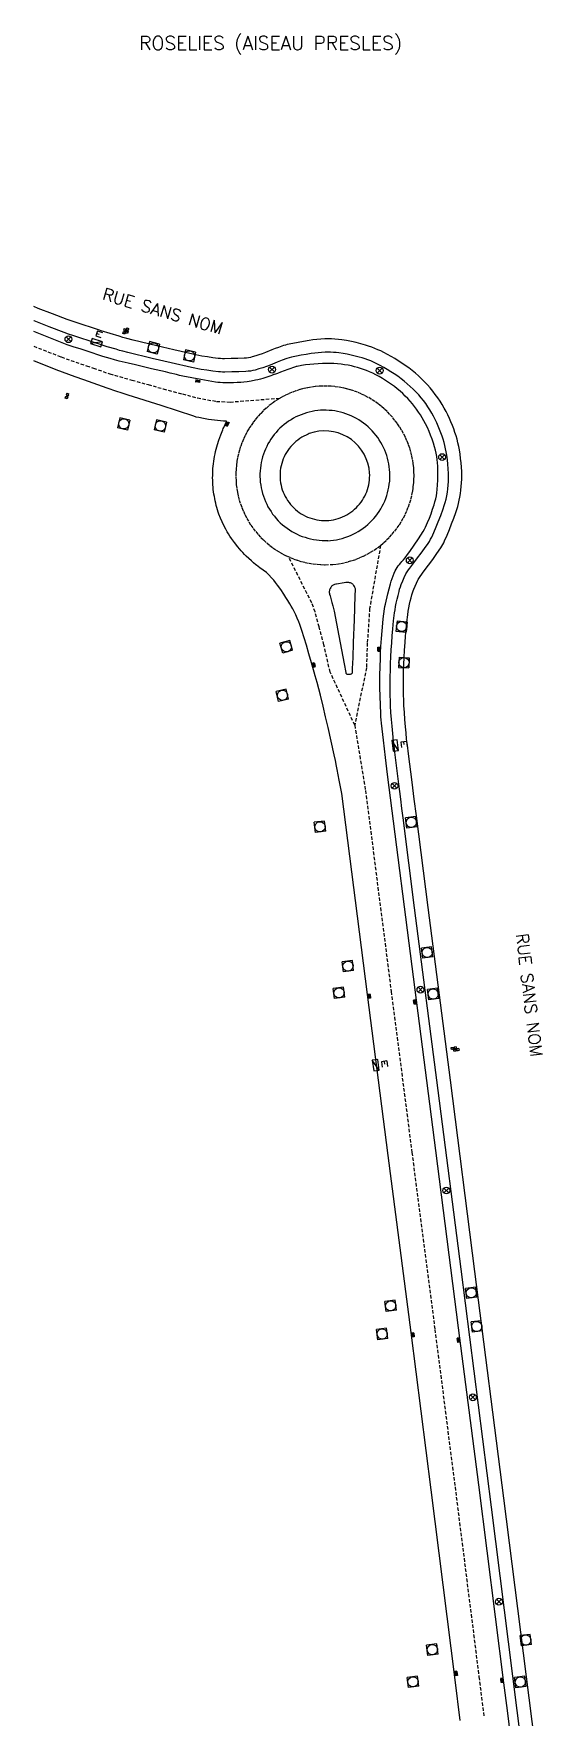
# Model space of a CAD drawing. Header units: millimetres. Extents: x 164000 to 165000, y 124000 to 125000.
# Drawn here: x 164000 to 164074.3, y 124242.5 to 124488.5 of the extents above; entities that cross this region are included whole.
import ezdxf
from ezdxf.enums import TextEntityAlignment as Align

# ---------------------------------------------------------------- set-up
doc = ezdxf.new("R2010")
doc.units = ezdxf.units.MM
doc.linetypes.add('DASHED', pattern=[0.75, 0.5, -0.25])
doc.layers.get('0').update_dxf_attribs({"linetype": 'CONTINUOUS'})
for name, color, linetype in [('W0001', 6, 'DASHED'), ('W0008', 7, 'CONTINUOUS'), ('W0014', 7, 'CONTINUOUS'), ('W0015', 2, 'CONTINUOUS'), ('W0400', 7, 'CONTINUOUS'), ('W0420', 7, 'CONTINUOUS'), ('W0425', 7, 'CONTINUOUS'), ('W0430', 7, 'CONTINUOUS'), ('W0469', 7, 'CONTINUOUS'), ('W0980', 7, 'CONTINUOUS'), ('W0989', 7, 'CONTINUOUS')]:
    doc.layers.add(name, color=color, linetype=linetype)
doc.styles.get("Standard").update_dxf_attribs({"font": 'romans.shx', "width": 0.85})

# ---------------------------------------------------------------- blocks, each defined once
blk = doc.blocks.new('T400')
for p, q in [((-0.15, 0.3), (0.15, 0.3)), ((-0.15, -0.25), (-0.15, 0.3)), ((-0.15, 0.15), (0.15, 0.15)), ((-0.15, 0), (0.15, 0)), ((0.15, 0.3), (0.15, -0.25)), ((-0.15, -0.15), (0.15, -0.15)), ((-0.15, -0.25), (-0.15, -0.3)), ((-0.15, -0.3), (0.15, -0.3)), ((0.15, -0.3), (0.15, -0.25))]:
    blk.add_line(p, q)
blk = doc.blocks.new('T420')
for p, q in [((0.75, 0.75), (-0.75, 0.75)), ((-0.75, 0.75), (-0.75, -0.75)), ((0.75, 0.75), (0.75, -0.75)), ((0.75, -0.75), (-0.75, -0.75))]:
    blk.add_line(p, q)
blk.add_ellipse((0, 0), major_axis=(-0.53, 0.53), ratio=1, start_param=3.926991, end_param=10.210176)
blk = doc.blocks.new('T469')
at = {"color": 0, "linetype": 'Continuous', "flags": 128}
for points in [[(-0.35, 0.35), (0.35, -0.35)], [(-0.35, -0.35), (0.35, 0.35)]]:
    blk.add_lwpolyline(points, dxfattribs=at)
at = {"color": 0, "linetype": 'Continuous'}
blk.add_circle((0, 0), 0.5, dxfattribs=at)
blk = doc.blocks.new('T430')
at = {"flags": 128}
for points in [[(0.8, 0.8), (-0.8, 0.8)], [(-0.8, 0.8), (-0.8, 0)], [(0.8, 0.8), (-0.8, 0)], [(-0.8, 0), (0.8, 0)], [(-0.4, 2.1), (0.4, 2.1)], [(-0.4, 2.1), (-0.4, 1.3)], [(-0.4, 1.7), (0, 1.7)], [(-0.4, 1.3), (0.4, 1.3)], [(0.8, 0), (0.8, 0.8)]]:
    blk.add_lwpolyline(points, dxfattribs=at)
blk = doc.blocks.new('T425')
for p, q in [((-0.15, 0.6), (0.15, 0.6)), ((-0.15, 0.6), (-0.15, 0.3)), ((-0.15, 0.3), (0.15, 0.3)), ((-0.15, 0.15), (0.15, 0.15)), ((-0.15, -0.15), (-0.15, 0.15)), ((0, 0.45), (0.15, 0.45)), ((0.15, 0.45), (0.15, 0.3)), ((0.15, 0.15), (0.15, -0.15)), ((0.15, -0.15), (-0.15, -0.15))]:
    blk.add_line(p, q)
blk.add_ellipse((0, 0), major_axis=(-0.106, 0.106), ratio=1, start_param=3.926991, end_param=10.210176)

msp = doc.modelspace()

# ---------------------------------------------------------------- linework, layer by layer
at = {"layer": 'W0001'}
for points in [[(164000, 124442.87), (164004.02, 124441.28), (164007.74, 124439.98), (164008.72, 124439.65), (164011.11, 124438.81), (164011.11, 124438.81), (164014.34, 124437.91), (164016.72, 124437.25), (164016.72, 124437.25), (164018.93, 124436.63), (164018.93, 124436.63), (164021.73, 124435.88), (164021.73, 124435.88), (164023.92, 124435.29), (164023.92, 124435.29), (164026.71, 124434.8), (164026.71, 124434.8), (164028.7, 124434.7), (164028.7, 124434.7), (164036.01, 124435.27)], [(164050.69, 124413.76), (164049.09, 124404.53), (164048.75, 124399.48), (164048.62, 124395.88), (164046.92, 124387.47), (164048.49, 124377.93), (164052.24, 124348.57), (164055.27, 124325.05), (164058.62, 124299.18), (164061.57, 124276.17), (164065.07, 124248.42), (164065.81, 124242.51)], [(164046.92, 124387.47), (164043.32, 124395.24), (164042.41, 124399.22), (164042.41, 124399.22), (164041.72, 124401.83), (164041.72, 124401.83), (164041.11, 124404.02), (164041.11, 124404.02), (164040.65, 124405.36), (164040.65, 124405.36), (164037.22, 124412.1)]]:
    msp.add_lwpolyline(points, dxfattribs=at)
msp.add_lwpolyline([(164042.57, 124410.93), (164043.71, 124410.96), (164044.29, 124411.02), (164044.87, 124411.11), (164045.45, 124411.23), (164046.01, 124411.38), (164046.58, 124411.55), (164047.13, 124411.74), (164047.67, 124411.96), (164048.21, 124412.2), (164048.73, 124412.47), (164049.24, 124412.76), (164049.74, 124413.07), (164050.22, 124413.41), (164050.69, 124413.76), (164051.14, 124414.14), (164051.57, 124414.54), (164051.98, 124414.95), (164052.38, 124415.39), (164052.75, 124415.84), (164053.11, 124416.3), (164053.44, 124416.78), (164053.75, 124417.28), (164054.04, 124417.79), (164054.3, 124418.31), (164054.55, 124418.85), (164054.76, 124419.39), (164054.96, 124419.95), (164055.12, 124420.51), (164055.26, 124421.08), (164055.38, 124421.65), (164055.47, 124422.23), (164055.53, 124422.81), (164055.57, 124423.4), (164055.58, 124423.98), (164055.57, 124424.57), (164055.53, 124425.15), (164055.46, 124425.72), (164055.37, 124426.29), (164055.25, 124426.86), (164055.11, 124427.42), (164054.95, 124427.97), (164054.76, 124428.51), (164054.54, 124429.05), (164054.31, 124429.58), (164054.05, 124430.09), (164053.77, 124430.59), (164053.46, 124431.08), (164053.14, 124431.56), (164052.79, 124432.02), (164052.43, 124432.47), (164052.04, 124432.9), (164051.64, 124433.31), (164051.22, 124433.7), (164050.78, 124434.08), (164050.33, 124434.43), (164049.86, 124434.77), (164049.38, 124435.08), (164048.88, 124435.38), (164048.37, 124435.65), (164047.86, 124435.89), (164047.33, 124436.12), (164046.79, 124436.32), (164046.24, 124436.49), (164045.69, 124436.65), (164045.13, 124436.77), (164044.56, 124436.87), (164043.99, 124436.95), (164043.42, 124437), (164042.85, 124437.03), (164042.27, 124437.03), (164041.7, 124437.01), (164041.13, 124436.96), (164040.56, 124436.88), (164039.99, 124436.78), (164039.43, 124436.66), (164038.88, 124436.51), (164038.33, 124436.33), (164037.79, 124436.13), (164037.27, 124435.91), (164036.76, 124435.67), (164036.26, 124435.41), (164035.77, 124435.13), (164035.29, 124434.82), (164034.83, 124434.49), (164034.38, 124434.15), (164033.95, 124433.78), (164033.53, 124433.4), (164033.14, 124433), (164032.75, 124432.58), (164032.39, 124432.15), (164032.05, 124431.7), (164031.73, 124431.23), (164031.42, 124430.76), (164031.14, 124430.27), (164030.88, 124429.76), (164030.64, 124429.25), (164030.43, 124428.72), (164030.23, 124428.19), (164030.06, 124427.65), (164029.92, 124427.1), (164029.79, 124426.55), (164029.7, 124425.99), (164029.62, 124425.43), (164029.57, 124424.87), (164029.55, 124424.3), (164029.54, 124423.73), (164029.57, 124423.17), (164029.61, 124422.6), (164029.69, 124422.04), (164029.78, 124421.48), (164029.9, 124420.93), (164030.05, 124420.38), (164030.22, 124419.82), (164030.42, 124419.28), (164030.64, 124418.74), (164030.88, 124418.22), (164031.15, 124417.7), (164031.44, 124417.2), (164031.75, 124416.71), (164032.08, 124416.24), (164032.44, 124415.78), (164032.81, 124415.34), (164033.21, 124414.91), (164033.62, 124414.5), (164034.05, 124414.11), (164034.5, 124413.75), (164034.96, 124413.4), (164035.44, 124413.07), (164035.93, 124412.76), (164036.43, 124412.48), (164036.95, 124412.21), (164037.48, 124411.98), (164038.02, 124411.76), (164038.57, 124411.57), (164039.12, 124411.4), (164039.69, 124411.26), (164040.26, 124411.15), (164040.83, 124411.05), (164041.41, 124410.99), (164041.98, 124410.95), (164042.56, 124410.93), (164042.57, 124410.93)], close=True, dxfattribs=at)
at = {"layer": 'W0008'}
for points in [[(164069.7, 124239.51), (164069.22, 124243.53), (164068.71, 124247.55), (164065.05, 124276.47), (164062.06, 124299.43), (164058.75, 124325.32), (164055.73, 124348.81), (164051.72, 124380.27), (164051.41, 124382.77), (164051.1, 124385.28), (164050.81, 124387.79), (164050.77, 124388.24), (164050.73, 124388.7), (164050.71, 124389.16), (164050.58, 124392.98), (164050.58, 124393.13), (164050.59, 124394.04), (164050.6, 124394.81), (164050.63, 124396.01), (164050.66, 124397.22), (164050.69, 124398.11), (164050.73, 124399), (164050.77, 124399.58), (164050.81, 124400.16), (164050.9, 124401.26), (164051.01, 124402.37), (164051.08, 124403.02), (164051.27, 124404.47), (164051.32, 124404.82), (164051.4, 124405.17), (164051.75, 124406.65), (164052.13, 124408.12), (164052.24, 124408.51), (164052.37, 124408.9), (164052.51, 124409.29), (164052.67, 124409.67), (164052.84, 124410.04), (164052.97, 124410.29), (164053.12, 124410.53), (164053.28, 124410.76), (164053.45, 124410.98), (164053.63, 124411.19), (164053.8, 124411.38), (164054.05, 124411.66), (164054.29, 124411.95), (164054.63, 124412.41), (164054.96, 124412.87), (164055.59, 124413.79), (164056.21, 124414.71), (164056.56, 124415.25), (164056.9, 124415.8), (164057.09, 124416.12), (164057.26, 124416.43), (164057.41, 124416.76), (164057.56, 124417.09), (164057.82, 124417.73), (164058.06, 124418.38), (164058.29, 124419.04), (164058.51, 124419.69), (164058.64, 124420.13), (164058.75, 124420.56), (164058.84, 124421.01), (164058.91, 124421.45), (164058.96, 124421.9), (164059.02, 124422.59), (164059.06, 124423.28), (164059.07, 124423.96), (164059.07, 124424.65), (164059.05, 124425.34), (164059.02, 124425.81), (164058.97, 124426.28), (164058.9, 124426.75), (164058.81, 124427.22), (164058.71, 124427.68), (164058.59, 124428.13), (164058.41, 124428.71), (164058.22, 124429.29), (164058, 124429.85), (164057.77, 124430.41), (164057.53, 124430.97), (164057.27, 124431.51), (164057.03, 124431.96), (164056.79, 124432.39), (164056.53, 124432.82), (164056.25, 124433.24), (164055.96, 124433.65), (164055.66, 124434.05), (164055.34, 124434.44), (164055.02, 124434.83), (164054.66, 124435.21), (164054.3, 124435.58), (164053.92, 124435.95), (164053.53, 124436.3), (164053.13, 124436.63), (164052.72, 124436.96), (164052.3, 124437.27), (164051.87, 124437.57), (164051.42, 124437.86), (164050.96, 124438.14), (164050.5, 124438.41), (164050.02, 124438.66), (164049.54, 124438.9), (164049.05, 124439.12), (164048.63, 124439.3), (164048.21, 124439.46), (164047.78, 124439.61), (164047.34, 124439.75), (164046.9, 124439.86), (164046.46, 124439.97), (164045.95, 124440.07), (164045.43, 124440.15), (164044.91, 124440.22), (164044.38, 124440.28), (164043.86, 124440.31), (164043.34, 124440.34), (164042.81, 124440.34), (164042.19, 124440.33), (164041.58, 124440.3), (164040.96, 124440.25), (164040.35, 124440.19), (164039.74, 124440.12), (164039.13, 124440.02), (164038.52, 124439.91), (164038.38, 124439.88), (164038.24, 124439.84), (164037.16, 124439.46), (164036.09, 124439.06), (164035.62, 124438.89), (164034.87, 124438.61), (164034.78, 124438.58), (164033.48, 124438.15), (164033.14, 124438.05), (164032.77, 124437.95), (164032.4, 124437.87), (164031.79, 124437.76), (164031.18, 124437.67), (164030.73, 124437.61), (164030.28, 124437.57), (164029.74, 124437.53), (164029.2, 124437.51), (164028.68, 124437.5), (164028.15, 124437.5), (164027.63, 124437.52), (164027.27, 124437.54), (164026.91, 124437.57), (164026.55, 124437.62), (164026.03, 124437.69), (164025.5, 124437.78), (164024.97, 124437.87), (164024.44, 124437.97), (164023.11, 124438.23), (164021.78, 124438.5), (164021.31, 124438.6), (164020.85, 124438.7), (164019.94, 124438.92), (164019.25, 124439.09), (164017.23, 124439.56), (164014.88, 124440.12), (164013.83, 124440.37), (164012.5, 124440.69), (164011.83, 124440.86), (164011.16, 124441.04), (164010.62, 124441.2), (164010.09, 124441.37), (164009.79, 124441.47), (164008.12, 124442.03), (164006.94, 124442.42), (164005.75, 124442.78), (164005.31, 124442.93), (164004.88, 124443.08), (164000, 124445.01)], [(164026.86, 124428.5), (164027.07, 124429.14), (164027.34, 124429.9), (164027.62, 124430.65), (164027.69, 124430.82), (164027.77, 124431), (164027.98, 124431.43), (164028.2, 124431.86), (164028.2, 124431.89), (164027.75, 124431.91), (164027.31, 124431.94), (164026.86, 124431.98), (164026.42, 124432.03), (164025.98, 124432.08), (164025.54, 124432.15), (164024.84, 124432.27), (164024.14, 124432.42), (164023.76, 124432.51), (164023.4, 124432.62), (164018.62, 124434.17), (164013.79, 124435.71), (164012.78, 124436.04), (164012.14, 124436.26), (164010.74, 124436.74), (164007.35, 124437.93), (164006.06, 124438.39), (164003.28, 124439.41), (164000, 124440.7)], [(164062.33, 124242.07), (164061.59, 124247.98), (164058.1, 124275.73), (164055.14, 124298.73), (164051.79, 124324.61), (164048.77, 124348.13), (164045.01, 124377.49), (164044.97, 124377.75), (164044.63, 124379.47), (164044.33, 124381.03), (164044.25, 124381.48), (164044.09, 124382.31), (164043.91, 124383.13), (164043.47, 124385.14), (164043.02, 124387.14), (164042.65, 124388.72), (164042.28, 124390.28), (164041.9, 124391.85), (164041.66, 124392.79), (164041.41, 124393.73), (164041.15, 124394.67), (164040.99, 124395.24), (164040.61, 124396.58), (164040.23, 124397.89), (164039.85, 124399.19), (164039.53, 124400.26), (164039.2, 124401.32), (164039.06, 124401.75), (164038.9, 124402.18), (164038.73, 124402.6), (164038.52, 124403.1), (164038.29, 124403.6), (164038.05, 124404.09), (164037.85, 124404.47), (164037.64, 124404.85), (164037.42, 124405.23), (164037.14, 124405.7), (164036.85, 124406.16), (164036.55, 124406.62), (164036.1, 124407.29), (164035.64, 124407.94), (164035.36, 124408.32), (164035.07, 124408.69), (164034.9, 124408.88), (164034.22, 124409.6), (164034.13, 124409.69), (164034.03, 124409.77), (164033.55, 124410.14), (164033.06, 124410.49), (164032.81, 124410.67), (164032.55, 124410.86), (164032.47, 124410.93), (164032.14, 124411.2), (164031.81, 124411.49), (164031.42, 124411.83), (164031.04, 124412.19), (164030.79, 124412.44), (164030.54, 124412.69), (164030.31, 124412.96), (164029.83, 124413.55), (164029.36, 124414.16), (164028.9, 124414.77), (164028.68, 124415.09), (164028.47, 124415.42), (164028.27, 124415.75), (164028.08, 124416.1), (164027.81, 124416.64), (164027.55, 124417.19), (164027.31, 124417.74), (164027.07, 124418.3), (164026.97, 124418.62), (164026.86, 124418.94), (164026.77, 124419.27), (164026.68, 124419.6), (164026.6, 124419.93), (164026.53, 124420.26), (164026.46, 124420.59), (164026.4, 124420.92), (164026.34, 124421.25), (164026.29, 124421.59), (164026.25, 124421.93), (164026.22, 124422.26), (164026.19, 124422.6), (164026.17, 124422.94), (164026.16, 124423.28), (164026.15, 124423.62), (164026.16, 124423.96), (164026.16, 124424.29), (164026.18, 124424.63), (164026.2, 124424.97), (164026.23, 124425.33), (164026.27, 124425.69), (164026.32, 124426.04), (164026.37, 124426.4), (164026.43, 124426.75), (164026.5, 124427.11), (164026.58, 124427.46), (164026.66, 124427.81), (164026.76, 124428.15), (164026.86, 124428.5)]]:
    msp.add_lwpolyline(points, dxfattribs=at)
at = {"layer": 'W0014'}
for points in [[(164073.22, 124238.84), (164068.71, 124274.55), (164064.48, 124307.65), (164060.89, 124335.6), (164057.65, 124360.82), (164055.92, 124374.22), (164055.62, 124376.66), (164055.31, 124379.15), (164054.77, 124383.31), (164054.61, 124384.55), (164054.5, 124385.45), (164054.41, 124386.34), (164054.32, 124387.24), (164054.24, 124388.29), (164054.17, 124389.33), (164054.11, 124390.37), (164054.08, 124391.16), (164054.05, 124391.94), (164054.04, 124392.73), (164054.04, 124393.6), (164054.04, 124394.47), (164054.06, 124395.34), (164054.09, 124396.35), (164054.14, 124397.35), (164054.2, 124398.46), (164054.27, 124399.55), (164054.34, 124400.5), (164054.42, 124401.44), (164054.54, 124402.53), (164054.67, 124403.62), (164054.74, 124404.13), (164054.83, 124404.64), (164054.93, 124405.14), (164055.03, 124405.61), (164055.14, 124406.07), (164055.26, 124406.53), (164055.35, 124406.81), (164055.45, 124407.09), (164055.55, 124407.37), (164055.73, 124407.8), (164055.92, 124408.23), (164056.12, 124408.65), (164056.19, 124408.78), (164056.26, 124408.9), (164056.37, 124409.07), (164056.48, 124409.23), (164057.08, 124410.02), (164057.7, 124410.86), (164058.31, 124411.7), (164058.91, 124412.55), (164059.49, 124413.4), (164059.65, 124413.65), (164059.8, 124413.9), (164059.93, 124414.15), (164060.05, 124414.42), (164060.4, 124415.23), (164060.74, 124416.05), (164061.07, 124416.88), (164061.38, 124417.71), (164061.68, 124418.55), (164061.83, 124418.99), (164061.96, 124419.44), (164062.08, 124419.89), (164062.19, 124420.34), (164062.28, 124420.8), (164062.37, 124421.32), (164062.44, 124421.84), (164062.49, 124422.36), (164062.53, 124422.89), (164062.55, 124423.41), (164062.56, 124423.94), (164062.54, 124424.57), (164062.51, 124425.2), (164062.46, 124425.83), (164062.39, 124426.46), (164062.31, 124427.08), (164062.21, 124427.71), (164062.11, 124428.22), (164061.99, 124428.74), (164061.86, 124429.25), (164061.72, 124429.76), (164061.56, 124430.26), (164061.39, 124430.76), (164061.19, 124431.28), (164060.98, 124431.8), (164060.76, 124432.31), (164060.52, 124432.81), (164060.26, 124433.31), (164060, 124433.8), (164059.69, 124434.32), (164059.38, 124434.83), (164059.04, 124435.33), (164058.69, 124435.82), (164058.32, 124436.29), (164057.94, 124436.76), (164057.54, 124437.21), (164057.12, 124437.66), (164056.68, 124438.09), (164056.23, 124438.52), (164055.77, 124438.92), (164055.29, 124439.32), (164054.8, 124439.7), (164054.3, 124440.06), (164053.8, 124440.4), (164053.28, 124440.74), (164052.76, 124441.06), (164052.23, 124441.37), (164051.69, 124441.66), (164051.15, 124441.95), (164050.72, 124442.16), (164050.29, 124442.35), (164049.85, 124442.54), (164049.4, 124442.71), (164048.95, 124442.87), (164048.5, 124443.01), (164047.81, 124443.2), (164047.12, 124443.38), (164046.43, 124443.53), (164045.73, 124443.67), (164045.03, 124443.79), (164044.53, 124443.85), (164044.03, 124443.9), (164043.53, 124443.93), (164043.03, 124443.93), (164042.53, 124443.92), (164041.96, 124443.88), (164041.38, 124443.83), (164040.81, 124443.77), (164040.24, 124443.69), (164039.44, 124443.56), (164038.65, 124443.42), (164037.85, 124443.26), (164037.06, 124443.09), (164036.79, 124443.02), (164036.52, 124442.95), (164036.26, 124442.86), (164035.77, 124442.69), (164035.29, 124442.51), (164034.81, 124442.32), (164033.87, 124441.94), (164033.4, 124441.75), (164032.92, 124441.59), (164032.44, 124441.43), (164031.95, 124441.29), (164031.66, 124441.22), (164031.37, 124441.17), (164031.08, 124441.13), (164030.78, 124441.11), (164029.82, 124441.07), (164028.86, 124441.04), (164027.9, 124441.02), (164027.59, 124441.03), (164027.29, 124441.05), (164026.98, 124441.08), (164026.18, 124441.18), (164025.38, 124441.3), (164024.58, 124441.42), (164024.14, 124441.5), (164023.7, 124441.59), (164023.26, 124441.68), (164020.47, 124442.33), (164018, 124442.91), (164014.52, 124443.76), (164013.6, 124443.99), (164013.04, 124444.14), (164012.47, 124444.3), (164011.16, 124444.7), (164009.84, 124445.1), (164009.62, 124445.18), (164006.07, 124446.35), (164005.46, 124446.56), (164004.87, 124446.78), (164002.77, 124447.58), (164000.68, 124448.39), (164000, 124448.66)], [(164071.3, 124238.51), (164066.89, 124273.24), (164062.47, 124308.01), (164059.11, 124334.11), (164055.67, 124360.77), (164054, 124373.95), (164053.82, 124375.31), (164053.64, 124376.68), (164053.5, 124377.77), (164053.36, 124378.86), (164052.77, 124383.56), (164052.71, 124384.06), (164052.58, 124385.16), (164052.47, 124386.25), (164052.36, 124387.35), (164052.28, 124388.33), (164052.21, 124389.32), (164052.16, 124390.3), (164052.12, 124391.06), (164052.1, 124391.82), (164052.09, 124392.59), (164052.09, 124393.56), (164052.11, 124394.54), (164052.13, 124395.51), (164052.16, 124396.49), (164052.21, 124397.47), (164052.26, 124398.5), (164052.32, 124399.53), (164052.39, 124400.55), (164052.48, 124401.56), (164052.6, 124402.72), (164052.74, 124403.88), (164052.81, 124404.36), (164052.89, 124404.83), (164052.98, 124405.31), (164053.1, 124405.88), (164053.24, 124406.45), (164053.39, 124407.02), (164053.48, 124407.36), (164053.6, 124407.7), (164053.72, 124408.03), (164053.93, 124408.56), (164054.16, 124409.08), (164054.39, 124409.6), (164054.48, 124409.76), (164054.57, 124409.91), (164054.76, 124410.18), (164054.95, 124410.44), (164055.57, 124411.22), (164056.1, 124411.91), (164056.62, 124412.61), (164057.13, 124413.31), (164057.63, 124414.03), (164057.82, 124414.33), (164058, 124414.64), (164058.17, 124414.96), (164058.32, 124415.28), (164058.73, 124416.22), (164059.12, 124417.17), (164059.49, 124418.13), (164059.84, 124419.09), (164060, 124419.56), (164060.14, 124420.04), (164060.26, 124420.52), (164060.37, 124421.01), (164060.46, 124421.52), (164060.53, 124422.04), (164060.58, 124422.56), (164060.6, 124423.08), (164060.61, 124423.6), (164060.6, 124424.27), (164060.57, 124424.94), (164060.52, 124425.6), (164060.45, 124426.27), (164060.36, 124426.93), (164060.29, 124427.4), (164060.19, 124427.87), (164060.09, 124428.34), (164059.97, 124428.8), (164059.83, 124429.26), (164059.69, 124429.72), (164059.51, 124430.21), (164059.32, 124430.7), (164059.12, 124431.19), (164058.91, 124431.67), (164058.68, 124432.14), (164058.44, 124432.61), (164058.18, 124433.09), (164057.9, 124433.56), (164057.6, 124434.02), (164057.29, 124434.47), (164056.96, 124434.91), (164056.61, 124435.33), (164056.26, 124435.75), (164055.86, 124436.18), (164055.45, 124436.59), (164055.02, 124436.99), (164054.59, 124437.38), (164054.14, 124437.75), (164053.68, 124438.11), (164053.2, 124438.46), (164052.7, 124438.8), (164052.19, 124439.13), (164051.67, 124439.45), (164051.15, 124439.75), (164050.61, 124440.04), (164050.07, 124440.32), (164049.67, 124440.52), (164049.26, 124440.7), (164048.85, 124440.86), (164048.43, 124441.01), (164048, 124441.15), (164047.57, 124441.27), (164046.99, 124441.42), (164046.4, 124441.56), (164045.8, 124441.68), (164045.21, 124441.78), (164044.61, 124441.87), (164044.2, 124441.92), (164043.8, 124441.96), (164043.39, 124441.98), (164042.98, 124441.98), (164042.57, 124441.97), (164042.07, 124441.94), (164041.56, 124441.9), (164041.06, 124441.84), (164040.55, 124441.78), (164039.83, 124441.66), (164039.11, 124441.54), (164038.4, 124441.4), (164037.68, 124441.24), (164037.34, 124441.16), (164037.01, 124441.06), (164036.3, 124440.8), (164035.59, 124440.52), (164034.57, 124440.11), (164034.02, 124439.9), (164033.47, 124439.71), (164032.91, 124439.53), (164032.35, 124439.37), (164032.01, 124439.29), (164031.67, 124439.23), (164031.33, 124439.19), (164030.99, 124439.16), (164029.97, 124439.12), (164028.94, 124439.09), (164027.91, 124439.07), (164027.61, 124439.07), (164027.31, 124439.09), (164027.01, 124439.12), (164026.16, 124439.22), (164025.32, 124439.34), (164024.47, 124439.46), (164024, 124439.54), (164023.53, 124439.64), (164023.06, 124439.74), (164020.07, 124440.43), (164017.3, 124441.08), (164013.76, 124441.94), (164013.03, 124442.12), (164012.53, 124442.25), (164012.05, 124442.4), (164010.76, 124442.78), (164009.48, 124443.18), (164009.26, 124443.25), (164005.71, 124444.42), (164005.09, 124444.63), (164004.47, 124444.86), (164002.26, 124445.7), (164000.06, 124446.55), (164000, 124446.58)]]:
    msp.add_lwpolyline(points, dxfattribs=at)
at = {"layer": 'W0015'}
for points in [[(164042.96, 124414.44), (164043.39, 124414.47), (164043.81, 124414.52), (164044.24, 124414.58), (164044.66, 124414.67), (164045.07, 124414.78), (164045.48, 124414.9), (164045.89, 124415.04), (164046.28, 124415.2), (164046.67, 124415.38), (164047.06, 124415.57), (164047.43, 124415.79), (164047.79, 124416.02), (164048.14, 124416.26), (164048.48, 124416.52), (164048.81, 124416.79), (164049.13, 124417.08), (164049.43, 124417.39), (164049.72, 124417.7), (164049.99, 124418.03), (164050.25, 124418.37), (164050.49, 124418.72), (164050.72, 124419.09), (164050.93, 124419.46), (164051.12, 124419.84), (164051.3, 124420.23), (164051.46, 124420.62), (164051.6, 124421.03), (164051.72, 124421.44), (164051.82, 124421.85), (164051.91, 124422.27), (164051.97, 124422.69), (164052.02, 124423.12), (164052.05, 124423.54), (164052.05, 124423.97), (164052.04, 124424.4), (164052.01, 124424.82), (164051.97, 124425.24), (164051.9, 124425.66), (164051.81, 124426.07), (164051.71, 124426.48), (164051.59, 124426.88), (164051.45, 124427.28), (164051.29, 124427.67), (164051.12, 124428.06), (164050.93, 124428.43), (164050.73, 124428.8), (164050.5, 124429.16), (164050.27, 124429.51), (164050.01, 124429.85), (164049.75, 124430.17), (164049.47, 124430.49), (164049.17, 124430.79), (164048.86, 124431.08), (164048.54, 124431.35), (164048.21, 124431.61), (164047.87, 124431.86), (164047.52, 124432.09), (164047.16, 124432.3), (164046.79, 124432.5), (164046.41, 124432.68), (164046.02, 124432.84), (164045.63, 124432.98), (164045.23, 124433.11), (164044.83, 124433.22), (164044.42, 124433.32), (164044.01, 124433.39), (164043.6, 124433.45), (164043.18, 124433.48), (164042.76, 124433.5), (164042.34, 124433.5), (164041.93, 124433.49), (164041.51, 124433.45), (164041.1, 124433.39), (164040.68, 124433.32), (164040.28, 124433.23), (164039.87, 124433.12), (164039.47, 124432.99), (164039.08, 124432.85), (164038.7, 124432.69), (164038.33, 124432.52), (164037.96, 124432.32), (164037.61, 124432.12), (164037.26, 124431.89), (164036.92, 124431.66), (164036.6, 124431.4), (164036.28, 124431.14), (164035.98, 124430.86), (164035.69, 124430.57), (164035.41, 124430.26), (164035.15, 124429.95), (164034.9, 124429.62), (164034.66, 124429.28), (164034.44, 124428.93), (164034.24, 124428.58), (164034.05, 124428.21), (164033.87, 124427.83), (164033.72, 124427.45), (164033.57, 124427.06), (164033.45, 124426.67), (164033.34, 124426.27), (164033.25, 124425.86), (164033.18, 124425.45), (164033.13, 124425.04), (164033.09, 124424.63), (164033.07, 124424.22), (164033.07, 124423.8), (164033.09, 124423.39), (164033.12, 124422.97), (164033.18, 124422.56), (164033.25, 124422.15), (164033.33, 124421.75), (164033.44, 124421.35), (164033.56, 124420.95), (164033.71, 124420.55), (164033.87, 124420.16), (164034.05, 124419.77), (164034.24, 124419.4), (164034.45, 124419.03), (164034.68, 124418.68), (164034.92, 124418.33), (164035.18, 124418), (164035.45, 124417.67), (164035.74, 124417.36), (164036.04, 124417.07), (164036.36, 124416.78), (164036.68, 124416.51), (164037.02, 124416.26), (164037.37, 124416.02), (164037.73, 124415.8), (164038.1, 124415.59), (164038.48, 124415.4), (164038.86, 124415.22), (164039.25, 124415.07), (164039.66, 124414.93), (164040.06, 124414.8), (164040.47, 124414.7), (164040.89, 124414.62), (164041.31, 124414.55), (164041.73, 124414.5), (164042.15, 124414.47), (164042.57, 124414.46), (164043, 124414.47)], [(164045.6, 124395.16), (164045.61, 124395.11), (164045.63, 124395.07), (164045.66, 124395.03), (164045.69, 124395), (164045.73, 124394.97), (164045.78, 124394.95), (164045.84, 124394.93), (164045.91, 124394.93), (164046.32, 124394.96), (164046.38, 124394.97), (164046.43, 124394.99), (164046.48, 124395.01), (164046.51, 124395.04), (164046.55, 124395.08), (164046.57, 124395.13), (164046.59, 124395.18), (164046.6, 124395.23), (164046.61, 124395.75), (164046.67, 124397.32), (164046.74, 124399.54), (164046.86, 124402.86), (164046.92, 124404.6), (164046.98, 124406.5), (164046.99, 124406.58), (164047.02, 124407.1), (164047.03, 124407.26), (164047.01, 124407.41), (164046.98, 124407.52), (164046.94, 124407.62), (164046.86, 124407.76), (164046.78, 124407.88), (164046.68, 124408), (164046.62, 124408.07), (164046.55, 124408.12), (164046.47, 124408.17), (164046.38, 124408.22), (164046.28, 124408.26), (164046.16, 124408.29), (164046.03, 124408.32), (164045.94, 124408.34), (164045.85, 124408.34), (164045.74, 124408.33), (164045.63, 124408.32), (164045.35, 124408.26), (164045.09, 124408.21), (164044.56, 124408.13), (164044.25, 124408.09), (164044.15, 124408.07), (164043.96, 124408.02), (164043.86, 124408), (164043.76, 124407.95), (164043.67, 124407.9), (164043.6, 124407.84), (164043.53, 124407.77), (164043.47, 124407.7), (164043.4, 124407.59), (164043.34, 124407.47), (164043.29, 124407.35), (164043.25, 124407.24), (164043.22, 124407.13), (164043.2, 124407.02), (164043.2, 124406.94), (164043.2, 124406.86), (164043.22, 124406.74), (164043.25, 124406.63), (164043.31, 124406.39), (164043.58, 124405.4), (164043.7, 124404.93), (164043.8, 124404.53), (164043.89, 124404.12), (164044.24, 124402.34), (164044.59, 124400.55), (164045.38, 124396.46), (164045.6, 124395.16)]]:
    msp.add_lwpolyline(points, close=True, dxfattribs=at)
msp.add_lwpolyline([(164040.13, 124430.02), (164039.81, 124429.88), (164039.49, 124429.72), (164039.18, 124429.55), (164038.88, 124429.36), (164038.6, 124429.15), (164038.32, 124428.93), (164038.06, 124428.7), (164037.81, 124428.45), (164037.57, 124428.18), (164037.35, 124427.91), (164037.14, 124427.62), (164036.95, 124427.32), (164036.77, 124427.02), (164036.62, 124426.7), (164036.48, 124426.38), (164036.35, 124426.05), (164036.25, 124425.71), (164036.16, 124425.37), (164036.09, 124425.02), (164036.04, 124424.67), (164036.01, 124424.32), (164036, 124423.96), (164036.01, 124423.61), (164036.04, 124423.26), (164036.08, 124422.91), (164036.15, 124422.56), (164036.23, 124422.22), (164036.33, 124421.88), (164036.45, 124421.55), (164036.59, 124421.22), (164036.75, 124420.9), (164036.92, 124420.59), (164037.11, 124420.3), (164037.31, 124420.01), (164037.52, 124419.74), (164037.76, 124419.48), (164038, 124419.23), (164038.26, 124418.99), (164038.53, 124418.77), (164038.81, 124418.56), (164039.1, 124418.37), (164039.4, 124418.2), (164039.71, 124418.04), (164040.03, 124417.89), (164040.36, 124417.77), (164040.69, 124417.66), (164041.03, 124417.57), (164041.37, 124417.5), (164041.71, 124417.44), (164042.06, 124417.41), (164042.41, 124417.39), (164042.76, 124417.39), (164043.11, 124417.41), (164043.45, 124417.45), (164043.8, 124417.51), (164044.14, 124417.58), (164044.47, 124417.68), (164044.8, 124417.79), (164045.13, 124417.92), (164045.45, 124418.07), (164045.76, 124418.23), (164046.06, 124418.41), (164046.34, 124418.6), (164046.62, 124418.81), (164046.89, 124419.04), (164047.15, 124419.27), (164047.39, 124419.53), (164047.62, 124419.79), (164047.83, 124420.07), (164048.03, 124420.35), (164048.21, 124420.65), (164048.38, 124420.96), (164048.53, 124421.27), (164048.66, 124421.6), (164048.78, 124421.92), (164048.88, 124422.26), (164048.96, 124422.6), (164049.02, 124422.94), (164049.06, 124423.29), (164049.09, 124423.64), (164049.1, 124423.99), (164049.08, 124424.34), (164049, 124425.05), (164048.84, 124425.75), (164048.6, 124426.42), (164048.3, 124427.07), (164047.92, 124427.68), (164047.48, 124428.25), (164046.98, 124428.76), (164046.42, 124429.21), (164045.82, 124429.61), (164045.18, 124429.93), (164044.51, 124430.18), (164043.82, 124430.36), (164043.11, 124430.46), (164042.39, 124430.48), (164041.67, 124430.42), (164040.97, 124430.29), (164040.28, 124430.08), (164040.13, 124430.01)], dxfattribs=at)

# ---------------------------------------------------------------- block references
at = {"layer": 'W0400'}
for p, rotation in [((164023.98, 124437.76), 258.5962619905585), ((164028.28, 124431.49), 333.7028187949682), ((164040.94, 124396.29), 14.76719999999999), ((164049.04, 124347.85), 187.2661709443933), ((164055.69, 124347.02), 187.2661709443933), ((164055.43, 124298.37), 187.2874288999161), ((164062.07, 124297.62), 187.2874288999161), ((164061.72, 124248.92), 187.4278312859696), ((164068.42, 124247.9), 187.4278312859696)]:
    msp.add_blockref('T400', p, dxfattribs=dict(at, rotation=rotation))
msp.add_blockref('T400', (164050.46, 124398.6), dxfattribs=at)
at = {"layer": 'W0420'}
for p, rotation in [((164017.49, 124442.62), 346.3975067791949), ((164022.77, 124441.44), 346.9517421269853), ((164013.16, 124431.5), 346.5684105565108), ((164018.51, 124431.2), 346.5562744411978), ((164053.76, 124401.9), 83.86295744345809), ((164036.91, 124398.94), 285.8617803341863), ((164054.1, 124396.62), 87.54440832199641), ((164036.35, 124391.85), 283.4110629671122), ((164041.85, 124372.64), 277.3232582503467), ((164055.18, 124373.28), 277.3511585055154), ((164057.5, 124354.26), 277.3050715904942), ((164045.92, 124352.27), 277.1318685105483), ((164044.62, 124348.37), 277.1318685105483), ((164058.37, 124348.21), 277.3050715904942), ((164063.94, 124304.53), 277.2828326808561), ((164052.16, 124302.63), 277.3207457049233), ((164050.92, 124298.53), 277.3207457049233), ((164064.75, 124299.63), 277.2828326808561), ((164058.25, 124252.4), 277.4278312859696), ((164071.92, 124253.8), 277.1927341239955), ((164055.42, 124247.69), 277.4278312859696), ((164071.12, 124247.67), 277.1927341239955)]:
    msp.add_blockref('T420', p, dxfattribs=dict(at, rotation=rotation))
at = {"layer": 'W0425'}
for p, rotation in [((164013.21, 124444.82), 344.7710010532832), ((164013.6, 124444.92), 345.032349549269), ((164004.8, 124435.37), 339.8541488776802), ((164061.16, 124340.26), 277.3207457049234), ((164061.54, 124340), 277.3207457049234)]:
    msp.add_blockref('T425', p, dxfattribs=dict(at, rotation=rotation))
at = {"layer": 'W0430'}
for p, rotation in [((164009.05, 124442.99), 342.1115098208376), ((164052.42, 124384.46), 276.854469415785), ((164049.58, 124337.75), 277.3050715904942)]:
    msp.add_blockref('T430', p, dxfattribs=dict(at, rotation=rotation))
at = {"layer": 'W0469'}
for p in [(164005.08, 124443.88), (164034.83, 124439.44), (164050.55, 124439.29), (164059.68, 124426.65), (164054.96, 124411.57), (164052.73, 124378.62), (164056.52, 124348.83), (164060.3, 124319.49), (164064.18, 124289.28), (164067.99, 124259.41)]:
    msp.add_blockref('T469', p, dxfattribs=at)

# ---------------------------------------------------------------- texts
at = {"layer": 'W0980'}
msp.add_text('ROSELIES (AISEAU PRESLES)', height=2, dxfattribs=at).set_placement((164034.62, 124487), align=Align.MIDDLE)
at = {"layer": 'W0989'}
for rotation, p in [(343.4022, (164010.17, 124450.56)), (276.7919, (164071.35, 124357.03))]:
    msp.add_text('RUE SANS NOM', height=1.75, rotation=rotation, dxfattribs=at).set_placement(p, align=Align.MIDDLE_LEFT)

doc.saveas('drawing.dxf')
